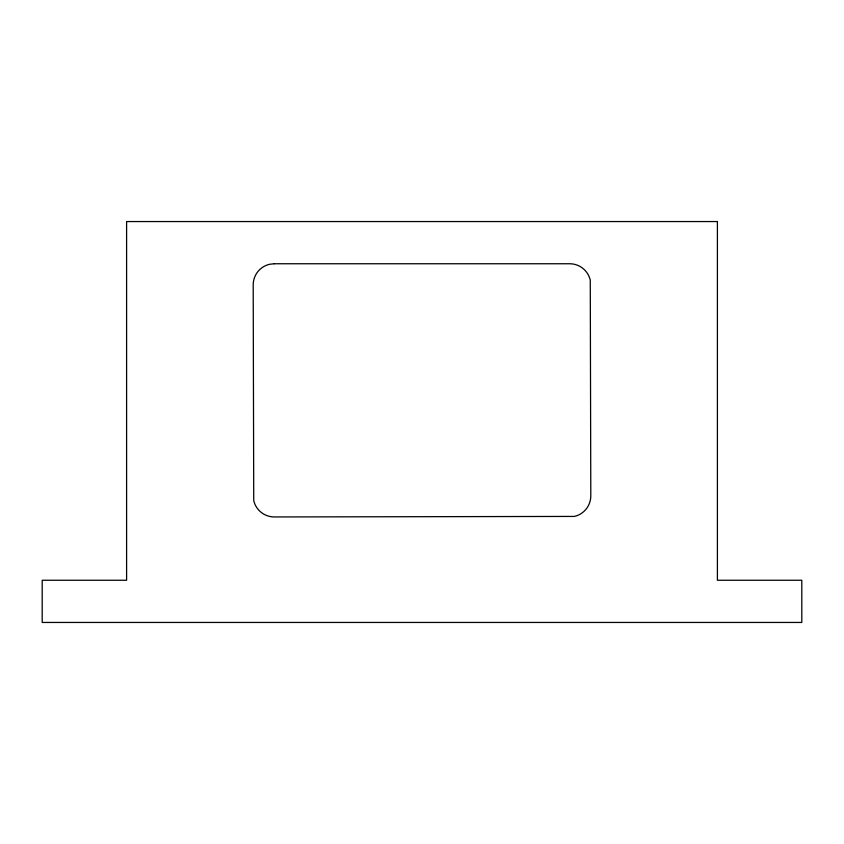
<?xml version="1.0" encoding="UTF-8"?>
<svg xmlns="http://www.w3.org/2000/svg" width="844" height="844" viewBox="0 0 844 844"><rect width="100%" height="100%" fill="white"/><g stroke="black" fill="none" stroke-linecap="round" stroke-linejoin="round"><path stroke-width="1.27" d="M274.3 263.75L269.605 264.277A21.1 21.1 0 0 0 253.2 284.85L253.727 500.545A21.1 21.1 0 0 0 274.3 516.95L574.395 516.423A21.1 21.1 0 0 0 590.8 495.85L590.272 280.155A21.1 21.1 0 0 0 569.7 263.75L274.3 263.75M717.4 221.55L126.6 221.55L126.6 580.25L42.2 580.25L42.2 622.45L801.8 622.45L801.8 580.25L717.4 580.25L717.4 221.55"/></g></svg>
